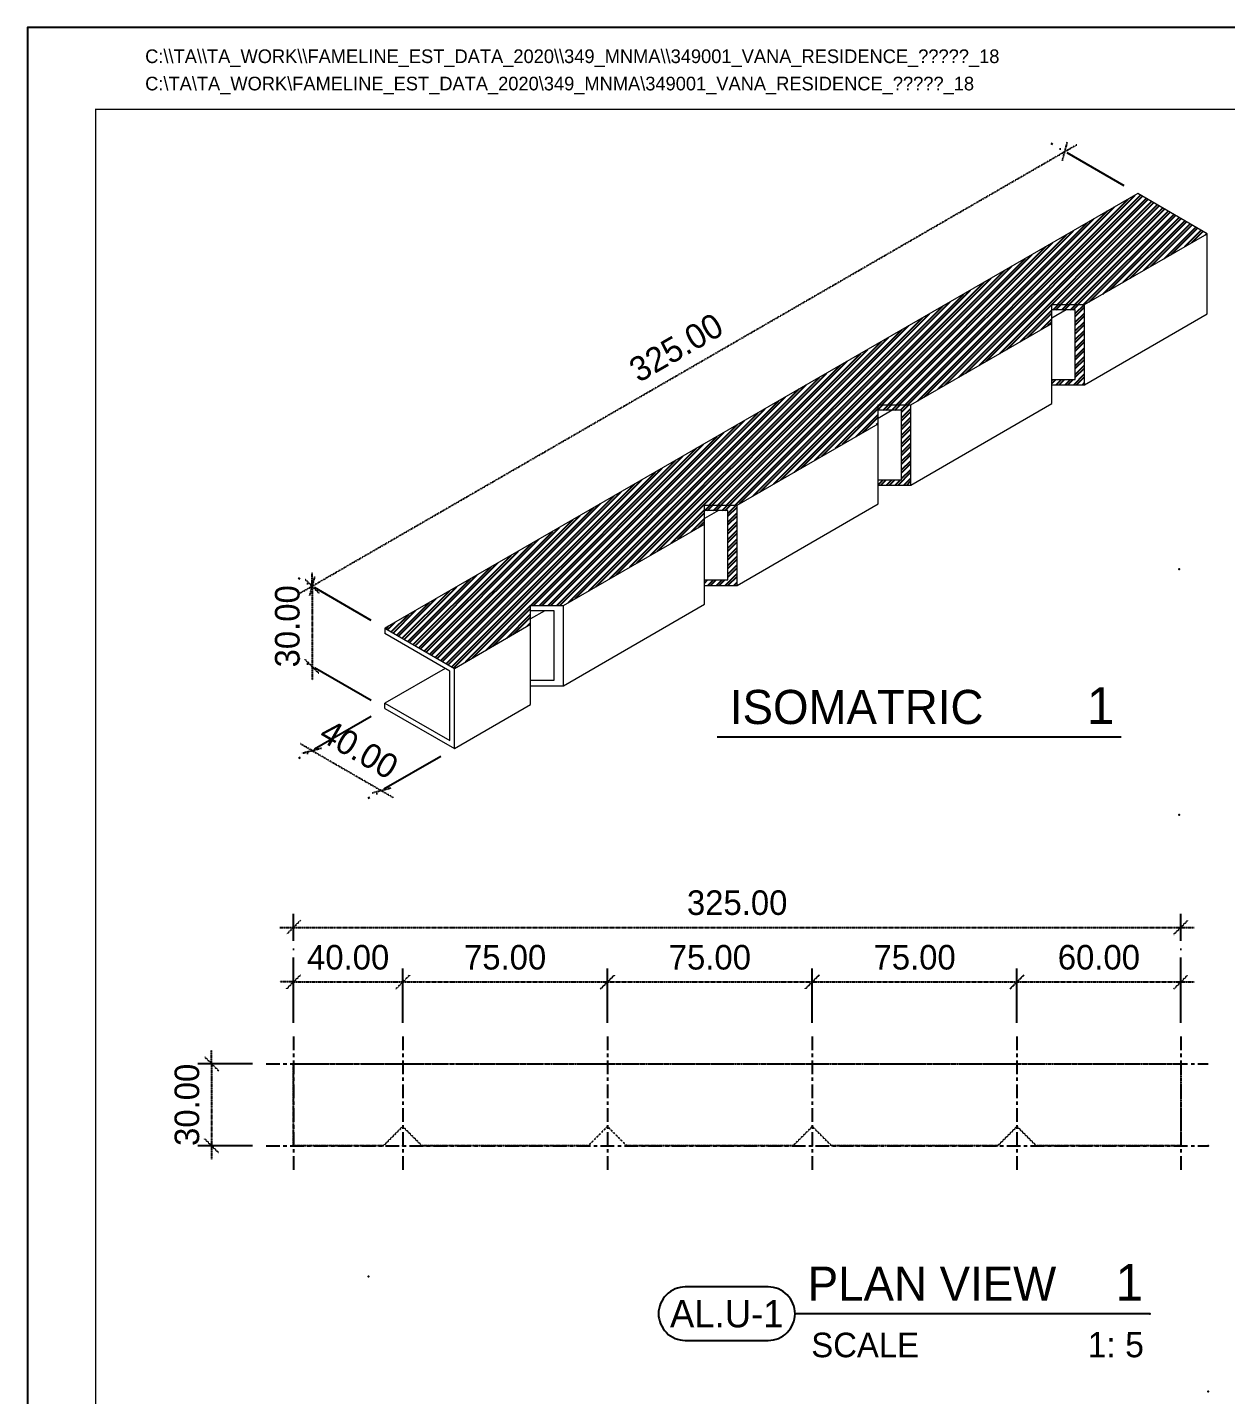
# Model space of a CAD drawing. Header units: millimetres. Extents: x -244126 to 368105, y -173968 to 259060.
# Drawn here: x 12507 to 12946, y 58722 to 59223 of the extents above; entities that cross this region are included whole.
import ezdxf
from ezdxf.enums import TextEntityAlignment as Align

# ---------------------------------------------------------------- set-up
doc = ezdxf.new("R2010")
doc.units = ezdxf.units.MM
doc.header["$MEASUREMENT"] = 0
for name, pattern in [('005_GG_TA_LINE', [13.75, 5, -1.25, 1.25, -1.25, 5]), ('ACAD_ISO04W100', [30, 24, -3, 0, -3]), ('BORDER2', [22.225, 6.35, -3.175, 6.35, -3.175, 0, -3.175]), ('CENTER', [2, 1.25, -0.25, 0.25, -0.25]), ('TA_GL_000.00010', [0.000275, 0.0001, -2.5e-05, 2.5e-05, -2.5e-05, 0.0001]), ('TA_GL_005.00', [13.75, 5, -1.25, 1.25, -1.25, 5])]:
    doc.linetypes.add(name, pattern=pattern)
for name, color, linetype in [('000 - D I M', 6, 'Continuous'), ('000 - GRID', 8, 'CENTER'), ('000 - H A T C H', 8, 'Continuous'), ('000 - L I N E 0.1', 1, 'Continuous'), ('000 - SYMBOL CON', 1, 'Continuous'), ('000 - T E X T', 4, 'Continuous'), ('000 - TITLEBLOCK', 4, 'Continuous')]:
    doc.layers.add(name, color=color, linetype=linetype)
doc.styles.add('Cetury Gothic', font='GOTHIC.TTF')
doc.styles.add('CORDIA', font='cordia.shx')
doc.styles.add('MtXpl_BrowalliaUPC', font='BrowalliaUPC.ttf')
doc.styles.add('TA', font='Cordia New.ttf', dxfattribs={"height": 4.5})
doc.dimstyles.new('DIM E-E', dxfattribs={"dimscale": 2, "dimtxt": 0.18, "dimasz": 0.1, "dimexe": 0.1, "dimexo": 0.1, "dimgap": 0.09, "dimtad": 1, "dimtoh": 1, "dimzin": 0, "dimdsep": 46, "dimtxsty": 'CORDIA', "dimblk": 'OBLIQUE', "dimcen": 0.1, "dimdle": 0.1, "dimclrd": 40, "dimclre": 140, "dimclrt": 3, "dimadec": 0, "dimazin": 0, "dimtfac": 1, "dimtix": 1, "dimtmove": 2, "dimatfit": 3, "dimfxl": 1, "dimtolj": 1, "dimtzin": 0, "dimarcsym": 0})

# ---------------------------------------------------------------- blocks, each defined once
blk = doc.blocks.new('A$C53a49253')
at = {"layer": '000 - H A T C H', "linetype": 'TA_GL_000.00010'}
h = blk.add_hatch(dxfattribs=at)
h.set_pattern_fill('ANSI32', color=8, scale=5)
h.set_pattern_definition([(45, (3639.7947, -5591.2415), (-1.3258252, 1.3258252), []), (45, (3640.6786, -5591.2415), (-1.3258252, 1.3258252), [])])
h.paths.add_polyline_path([(0, 0), (-10, 0), (-10, -1.63), (-2.83, -1.63), (-2.83, -22.86), (-10, -22.86), (-10, -24.49), (0, -24.49)])
blk = doc.blocks.new('A$C32f93418')
at = {"color": 0, "linetype": 'Continuous', "lineweight": 0, "extrusion": (-1.11022e-16, 0.816497, 0.57735)}
for p, q in [((76.68, 257.91), (-153.13, 125.23)), ((97.9, 245.66), (76.68, 257.91)), ((60.47, 224.05), (97.9, 245.66)), ((97.9, 221.17), (97.9, 245.66)), ((50.47, 224.05), (60.47, 224.05)), ((50.47, 218.28), (50.47, 224.05)), ((54.81, 222.42), (50.47, 219.91)), ((57.64, 222.42), (50.47, 222.42)), ((57.64, 201.19), (57.64, 222.42)), ((60.47, 199.56), (60.47, 224.05)), ((7.44, 193.44), (50.47, 218.28)), ((50.47, 193.79), (50.47, 218.28)), ((60.47, 199.56), (97.9, 221.17)), ((50.47, 201.19), (57.64, 201.19)), ((50.47, 199.56), (60.47, 199.56)), ((-2.56, 193.44), (7.44, 193.44)), ((-2.56, 187.66), (-2.56, 193.44)), ((7.44, 168.94), (50.47, 193.79)), ((7.44, 168.94), (7.44, 193.44)), ((1.78, 191.8), (-2.56, 189.3)), ((4.61, 191.8), (-2.56, 191.8)), ((4.61, 170.57), (4.61, 191.8)), ((-45.6, 162.82), (-2.56, 187.66)), ((-2.56, 163.17), (-2.56, 187.66)), ((-2.56, 170.57), (4.61, 170.57)), ((-2.56, 168.94), (7.44, 168.94)), ((-55.6, 162.82), (-45.6, 162.82)), ((-55.6, 157.04), (-55.6, 162.82)), ((-45.6, 138.32), (-2.56, 163.17)), ((-45.6, 138.32), (-45.6, 162.82)), ((-51.25, 161.18), (-55.6, 158.68)), ((-48.42, 161.18), (-55.6, 161.18)), ((-48.42, 139.96), (-48.42, 161.18)), ((-98.63, 132.2), (-55.6, 157.04)), ((-55.6, 132.55), (-55.6, 157.04)), ((-55.6, 139.96), (-48.42, 139.96)), ((-55.6, 138.32), (-45.6, 138.32)), ((-108.63, 132.2), (-98.63, 132.2)), ((-108.63, 126.43), (-108.63, 132.2)), ((-104.29, 130.57), (-108.63, 128.06)), ((-101.46, 130.57), (-108.63, 130.57)), ((-101.46, 109.34), (-101.46, 130.57)), ((-98.63, 107.7), (-55.6, 132.55)), ((-98.63, 107.7), (-98.63, 132.2)), ((-153.13, 125.23), (-153.13, 123.6)), ((-153.13, 125.23), (-131.91, 112.98)), ((-131.91, 112.98), (-108.63, 126.43)), ((-108.63, 101.93), (-108.63, 126.43)), ((-133.33, 112.17), (-153.13, 123.6)), ((-134.74, 112.98), (-153.13, 102.37)), ((-131.91, 88.49), (-131.91, 112.98)), ((-133.33, 90.94), (-133.33, 112.17)), ((-108.63, 109.34), (-101.46, 109.34)), ((-108.63, 107.7), (-98.63, 107.7)), ((-153.13, 102.37), (-133.33, 90.94)), ((-153.13, 100.73), (-153.13, 102.37)), ((-153.13, 100.73), (-131.91, 88.49)), ((-131.91, 88.49), (-108.63, 101.93))]:
    blk.add_line(p, q, dxfattribs=at)
blk = doc.blocks.new('_Oblique')
at = {"color": 0, "linetype": 'ByBlock', "lineweight": -2}
blk.add_line((-0.5, -0.5), (0.5, 0.5), dxfattribs=at)
blk = doc.blocks.new('*D4416')
at = {"layer": '000 - D I M', "color": 40, "linetype": 'TA_GL_000.00010', "lineweight": -2, "transparency": 16777216}
blk.add_line((12607.03, 59015.65), (12891.46, 59179.87), dxfattribs=at)
at = {"layer": '000 - D I M', "color": 140, "linetype": 'ACAD_ISO04W100', "lineweight": -2, "transparency": 16777216}
for p, q in [((12908.8, 59164.85), (12882.13, 59180.25)), ((12633.03, 59005.63), (12606.36, 59021.04))]:
    blk.add_line(p, q, dxfattribs=at)
at = {"layer": 'Defpoints', "color": 0, "linetype": 'TA_GL_000.00010', "transparency": 16777216}
for p in [(12887.13, 59177.37), (12913.8, 59161.96), (12638.03, 59002.75)]:
    blk.add_point(p, dxfattribs=at)
at = {"layer": '000 - D I M', "color": 40, "linetype": 'TA_GL_000.00010', "lineweight": -2, "transparency": 16777216, "xscale": 5, "yscale": 5, "zscale": 5}
for p, rotation in [((12887.13, 59177.37), 30.0000000000004), ((12611.36, 59018.15), 210.0000000000004)]:
    blk.add_blockref('_Oblique', p, dxfattribs=dict(at, rotation=rotation))
at = {"layer": '000 - D I M', "color": 3, "linetype": 'TA_GL_000.00010', "transparency": 16777216, "insert": (12744.74, 59105.55), "char_height": 9, "attachment_point": 5, "rotation": 30, "style": 'CORDIA'}
blk.add_mtext('\\A1;325.00', dxfattribs=at)
blk = doc.blocks.new('*D4417')
at = {"layer": '000 - D I M', "color": 40, "linetype": 'TA_GL_000.00010', "lineweight": -2, "transparency": 16777216}
for p, q in [((12611.36, 59018.15), (12611.36, 59023.15)), ((12611.36, 59018.15), (12611.36, 58988.75)), ((12611.36, 58988.75), (12611.36, 58983.75))]:
    blk.add_line(p, q, dxfattribs=at)
at = {"layer": '000 - D I M', "color": 140, "linetype": 'ACAD_ISO04W100', "lineweight": -2, "transparency": 16777216}
for p, q in [((12633.03, 59005.63), (12606.36, 59021.04)), ((12633.03, 58976.24), (12606.36, 58991.64))]:
    blk.add_line(p, q, dxfattribs=at)
at = {"layer": 'Defpoints', "color": 0, "linetype": 'TA_GL_000.00010', "transparency": 16777216}
for p in [(12638.03, 59002.75), (12611.36, 58988.75), (12638.03, 58973.35)]:
    blk.add_point(p, dxfattribs=at)
at = {"layer": '000 - D I M', "color": 40, "linetype": 'TA_GL_000.00010', "lineweight": -2, "transparency": 16777216, "xscale": 5, "yscale": 5, "zscale": 5}
for p, rotation in [((12611.36, 59018.15), 270), ((12611.36, 58988.75), 90)]:
    blk.add_blockref('_Oblique', p, dxfattribs=dict(at, rotation=rotation))
at = {"layer": '000 - D I M', "color": 3, "linetype": 'TA_GL_000.00010', "transparency": 16777216, "insert": (12602.36, 59003.45), "char_height": 9, "attachment_point": 5, "rotation": 90, "style": 'CORDIA'}
blk.add_mtext('\\A1;30.00', dxfattribs=at)
blk = doc.blocks.new('*D4418')
at = {"layer": '000 - D I M', "color": 140, "linetype": 'ACAD_ISO04W100', "lineweight": -2, "transparency": 16777216}
for p, q in [((12633.03, 58970.47), (12606.36, 58955.06)), ((12658.49, 58955.77), (12631.81, 58940.37))]:
    blk.add_line(p, q, dxfattribs=at)
at = {"layer": '000 - D I M', "color": 40, "linetype": 'TA_GL_000.00010', "lineweight": -2, "transparency": 16777216}
for p, q in [((12611.36, 58957.95), (12607.03, 58960.45)), ((12611.36, 58957.95), (12636.81, 58943.25)), ((12636.81, 58943.25), (12641.14, 58940.75))]:
    blk.add_line(p, q, dxfattribs=at)
at = {"layer": 'Defpoints', "color": 0, "linetype": 'TA_GL_000.00010', "transparency": 16777216}
for p in [(12638.03, 58973.35), (12663.49, 58958.66), (12636.81, 58943.25)]:
    blk.add_point(p, dxfattribs=at)
at = {"layer": '000 - D I M', "color": 40, "linetype": 'TA_GL_000.00010', "lineweight": -2, "transparency": 16777216, "xscale": 5, "yscale": 5, "zscale": 5}
for p, rotation in [((12611.36, 58957.95), 330.000000000002), ((12636.81, 58943.25), 150.000000000002)]:
    blk.add_blockref('_Oblique', p, dxfattribs=dict(at, rotation=rotation))
at = {"layer": '000 - D I M', "color": 3, "linetype": 'TA_GL_000.00010', "transparency": 16777216, "insert": (12628.58, 58958.4), "char_height": 9, "attachment_point": 5, "rotation": 330, "style": 'CORDIA'}
blk.add_mtext('\\A1;40.00', dxfattribs=at)
blk = doc.blocks.new('A$Cfd196da9')
at = {"color": 0, "linetype": 'ByBlock', "const_width": 0.1}
blk.add_lwpolyline([(-143.5, -98), (96.5, -98), (96.5, 99), (-143.5, 99)], close=True, dxfattribs=at)
blk = doc.blocks.new('*U1676')
at = {"linetype": '005_GG_TA_LINE'}
blk.add_point((125, 592.5), dxfattribs=at)
at = {"layer": '000 - L I N E 0.1', "color": 21, "linetype": 'Continuous'}
blk.add_lwpolyline([(35.6, 1050), (0, 1050), (0, 1014.4)], dxfattribs=at)
at = {"layer": '000 - TITLEBLOCK', "color": 250}
blk.add_lwpolyline([(0, 0), (1485, 0), (1485, 1050), (0, 1050)], close=True, dxfattribs=at)
at = {"layer": '000 - T E X T', "color": 3, "xscale": 5, "yscale": 5, "zscale": 5}
blk.add_blockref('A$Cfd196da9', (742.5, 525), dxfattribs=at)
at = {"color": 4, "style": 'TA'}
blk.add_attdef('PAPER_SIZE', text='', height=6.25, dxfattribs=at).set_placement((1421.5, 24.94), align=Align.MIDDLE_RIGHT)
blk.add_attdef('SCALE_SIZE', text='', height=6.25, dxfattribs=at).set_placement((1433.78, 25.07), align=Align.MIDDLE_LEFT)
at = {"layer": '000 - T E X T', "color": 250, "style": 'TA'}
for tag, height, p in [('SUPERLINK', 5, (43.16, 1039.41)), ('NAMEFILE', 5, (43.16, 1029.41)), ('SC', 100, (8.41, 938.03))]:
    blk.add_attdef(tag, text='', height=height, dxfattribs=at).set_placement(p, align=Align.MIDDLE_LEFT)
at = {"layer": '000 - T E X T', "color": 4, "style": 'TA'}
for tag, height, p in [('NAME_JOB_1', 5, (1309.16, 845.63)), ('NAME_JOB_2', 5, (1309.16, 834.72)), ('NAME_PROJECT_1', 7.5, (1234.52, 797.42)), ('NAME_PROJECT_2', 7.5, (1234.52, 778.92)), ('NAME_PROJECT_3', 7.5, (1234.52, 760.42)), ('CODE_VALUE_1', 4.75, (1302.87, 722.8)), ('CODE_VALUE_2', 4.75, (1302.87, 707.8)), ('PART_NAME_VALUE_1', 4.75, (1302.87, 689.69)), ('PART_NAME_VALUE_2', 4.75, (1302.87, 674.69)), ('PART_NAME_VALUE_3', 4.75, (1302.87, 659.69)), ('MATTERIAL_VALUE_1', 9, (1304.89, 642.26)), ('SPEC_VALUE', 9, (1304.89, 621.71)), ('THICKNESS_VALUE', 9, (1304.89, 601.32)), ('COATING_VALUE_1', 9, (1304.89, 581.25)), ('COATING_VALUE_2', 9, (1304.89, 561.18)), ('NAME_TITLE_1', 6, (1236.27, 194.04)), ('NAME_TITLE_2', 6, (1236.27, 177.39)), ('NAME_TITLE_3', 6, (1236.27, 160.74)), ('DRAWING_NO1', 6, (1236.53, 82.29)), ('DRAWING_NO2', 6, (1236.53, 62.29))]:
    blk.add_attdef(tag, text='', height=height, dxfattribs=at).set_placement(p, align=Align.MIDDLE_LEFT)
for tag, p in [('NAME_DAFT', (1383.53, 340.54)), ('NAME_CHECKED', (1383.53, 306.49)), ('NAME_DESIGNER', (1383.53, 273.03)), ('NAME_DESIGN_MGR', (1383.53, 237.79))]:
    blk.add_attdef(tag, text='', height=9, dxfattribs=at).set_placement(p, align=Align.MIDDLE_CENTER)
for tag, p, height in [('REV', (1383.82, 125.62), 9.38), ('NAME_REMARK', (138.21, 43.26), 10)]:
    blk.add_attdef(tag, p, '', height=height, dxfattribs=at)
at = {"layer": '000 - T E X T', "color": 4, "style": 'Cetury Gothic'}
for tag, p in [('SHEET_NO.', (1403.95, 84.99)), ('TOTAL_SHEET_NO.', (1402.41, 44.1))]:
    blk.add_attdef(tag, text='', height=9, dxfattribs=at).set_placement(p, align=Align.CENTER)
blk = doc.blocks.new('*D4391')
at = {"layer": '000 - D I M', "color": 40, "linetype": 'TA_GL_000.00010', "lineweight": -2, "transparency": 16777216}
for p, q in [((12574.59, 58843.17), (12574.59, 58848.17)), ((12574.59, 58843.17), (12574.59, 58813.17)), ((12574.59, 58813.17), (12574.59, 58808.17))]:
    blk.add_line(p, q, dxfattribs=at)
at = {"layer": '000 - D I M', "color": 140, "linetype": 'ACAD_ISO04W100', "lineweight": -2, "transparency": 16777216}
for p, q in [((12589.59, 58843.17), (12569.59, 58843.17)), ((12589.59, 58813.17), (12569.59, 58813.17))]:
    blk.add_line(p, q, dxfattribs=at)
at = {"layer": 'Defpoints', "color": 0, "linetype": 'TA_GL_000.00010', "transparency": 16777216}
for p in [(12594.59, 58843.17), (12574.59, 58813.17), (12594.59, 58813.17)]:
    blk.add_point(p, dxfattribs=at)
at = {"layer": '000 - D I M', "color": 40, "linetype": 'TA_GL_000.00010', "lineweight": -2, "transparency": 16777216, "xscale": 5, "yscale": 5, "zscale": 5}
for p, rotation in [((12574.59, 58843.17), 270), ((12574.59, 58813.17), 90)]:
    blk.add_blockref('_Oblique', p, dxfattribs=dict(at, rotation=rotation))
at = {"layer": '000 - D I M', "color": 3, "linetype": 'TA_GL_000.00010', "transparency": 16777216, "insert": (12565.59, 58828.17), "char_height": 9, "attachment_point": 5, "rotation": 90, "style": 'CORDIA'}
blk.add_mtext('\\A1;30.00', dxfattribs=at)
blk = doc.blocks.new('*D4392')
at = {"layer": '000 - D I M', "color": 140, "linetype": 'ACAD_ISO04W100', "lineweight": -2, "transparency": 16777216}
for p, q in [((12604.59, 58858.17), (12604.59, 58878.17)), ((12644.59, 58858.17), (12644.59, 58878.17))]:
    blk.add_line(p, q, dxfattribs=at)
at = {"layer": '000 - D I M', "color": 40, "linetype": 'TA_GL_000.00010', "lineweight": -2, "transparency": 16777216}
for p, q in [((12604.59, 58873.17), (12599.59, 58873.17)), ((12604.59, 58873.17), (12644.59, 58873.17)), ((12644.59, 58873.17), (12649.59, 58873.17))]:
    blk.add_line(p, q, dxfattribs=at)
at = {"layer": 'Defpoints', "color": 0, "linetype": 'TA_GL_000.00010', "transparency": 16777216}
for p in [(12644.59, 58873.17), (12604.59, 58853.17), (12644.59, 58853.17)]:
    blk.add_point(p, dxfattribs=at)
at = {"layer": '000 - D I M', "color": 40, "linetype": 'TA_GL_000.00010', "lineweight": -2, "transparency": 16777216, "xscale": 5, "yscale": 5, "zscale": 5}
blk.add_blockref('_Oblique', (12604.59, 58873.17), dxfattribs=at)
at = {"layer": '000 - D I M', "color": 40, "linetype": 'TA_GL_000.00010', "lineweight": -2, "transparency": 16777216, "xscale": 5, "yscale": 5, "zscale": 5, "rotation": 180}
blk.add_blockref('_Oblique', (12644.59, 58873.17), dxfattribs=at)
at = {"layer": '000 - D I M', "color": 3, "linetype": 'TA_GL_000.00010', "transparency": 16777216, "insert": (12624.59, 58882.17), "char_height": 9, "attachment_point": 5, "style": 'CORDIA'}
blk.add_mtext('\\A1;40.00', dxfattribs=at)
blk = doc.blocks.new('*D4393')
at = {"layer": '000 - D I M', "color": 140, "linetype": 'ACAD_ISO04W100', "lineweight": -2, "transparency": 16777216}
for p, q in [((12644.59, 58858.17), (12644.59, 58878.17)), ((12719.59, 58858.17), (12719.59, 58878.17))]:
    blk.add_line(p, q, dxfattribs=at)
at = {"layer": '000 - D I M', "color": 40, "linetype": 'TA_GL_000.00010', "lineweight": -2, "transparency": 16777216}
blk.add_line((12639.59, 58873.17), (12724.59, 58873.17), dxfattribs=at)
at = {"layer": 'Defpoints', "color": 0, "linetype": 'TA_GL_000.00010', "transparency": 16777216}
for p in [(12719.59, 58873.17), (12644.59, 58853.17), (12719.59, 58853.17)]:
    blk.add_point(p, dxfattribs=at)
at = {"layer": '000 - D I M', "color": 40, "linetype": 'TA_GL_000.00010', "lineweight": -2, "transparency": 16777216, "xscale": 5, "yscale": 5, "zscale": 5, "rotation": 180}
blk.add_blockref('_Oblique', (12644.59, 58873.17), dxfattribs=at)
at = {"layer": '000 - D I M', "color": 40, "linetype": 'TA_GL_000.00010', "lineweight": -2, "transparency": 16777216, "xscale": 5, "yscale": 5, "zscale": 5}
blk.add_blockref('_Oblique', (12719.59, 58873.17), dxfattribs=at)
at = {"layer": '000 - D I M', "color": 3, "linetype": 'TA_GL_000.00010', "transparency": 16777216, "insert": (12682.09, 58882.17), "char_height": 9, "attachment_point": 5, "style": 'CORDIA'}
blk.add_mtext('\\A1;75.00', dxfattribs=at)
blk = doc.blocks.new('*D4394')
at = {"layer": '000 - D I M', "color": 140, "linetype": 'ACAD_ISO04W100', "lineweight": -2, "transparency": 16777216}
for p, q in [((12719.59, 58858.17), (12719.59, 58878.17)), ((12794.59, 58858.17), (12794.59, 58878.17))]:
    blk.add_line(p, q, dxfattribs=at)
at = {"layer": '000 - D I M', "color": 40, "linetype": 'TA_GL_000.00010', "lineweight": -2, "transparency": 16777216}
blk.add_line((12714.59, 58873.17), (12799.59, 58873.17), dxfattribs=at)
at = {"layer": 'Defpoints', "color": 0, "linetype": 'TA_GL_000.00010', "transparency": 16777216}
for p in [(12794.59, 58873.17), (12719.59, 58853.17), (12794.59, 58853.17)]:
    blk.add_point(p, dxfattribs=at)
at = {"layer": '000 - D I M', "color": 40, "linetype": 'TA_GL_000.00010', "lineweight": -2, "transparency": 16777216, "xscale": 5, "yscale": 5, "zscale": 5, "rotation": 180}
blk.add_blockref('_Oblique', (12719.59, 58873.17), dxfattribs=at)
at = {"layer": '000 - D I M', "color": 40, "linetype": 'TA_GL_000.00010', "lineweight": -2, "transparency": 16777216, "xscale": 5, "yscale": 5, "zscale": 5}
blk.add_blockref('_Oblique', (12794.59, 58873.17), dxfattribs=at)
at = {"layer": '000 - D I M', "color": 3, "linetype": 'TA_GL_000.00010', "transparency": 16777216, "insert": (12757.09, 58882.17), "char_height": 9, "attachment_point": 5, "style": 'CORDIA'}
blk.add_mtext('\\A1;75.00', dxfattribs=at)
blk = doc.blocks.new('*D4395')
at = {"layer": '000 - D I M', "color": 140, "linetype": 'ACAD_ISO04W100', "lineweight": -2, "transparency": 16777216}
for p, q in [((12794.59, 58858.17), (12794.59, 58878.17)), ((12869.59, 58858.17), (12869.59, 58878.17))]:
    blk.add_line(p, q, dxfattribs=at)
at = {"layer": '000 - D I M', "color": 40, "linetype": 'TA_GL_000.00010', "lineweight": -2, "transparency": 16777216}
blk.add_line((12789.59, 58873.17), (12874.59, 58873.17), dxfattribs=at)
at = {"layer": 'Defpoints', "color": 0, "linetype": 'TA_GL_000.00010', "transparency": 16777216}
for p in [(12869.59, 58873.17), (12794.59, 58853.17), (12869.59, 58853.17)]:
    blk.add_point(p, dxfattribs=at)
at = {"layer": '000 - D I M', "color": 40, "linetype": 'TA_GL_000.00010', "lineweight": -2, "transparency": 16777216, "xscale": 5, "yscale": 5, "zscale": 5, "rotation": 180}
blk.add_blockref('_Oblique', (12794.59, 58873.17), dxfattribs=at)
at = {"layer": '000 - D I M', "color": 40, "linetype": 'TA_GL_000.00010', "lineweight": -2, "transparency": 16777216, "xscale": 5, "yscale": 5, "zscale": 5}
blk.add_blockref('_Oblique', (12869.59, 58873.17), dxfattribs=at)
at = {"layer": '000 - D I M', "color": 3, "linetype": 'TA_GL_000.00010', "transparency": 16777216, "insert": (12832.09, 58882.17), "char_height": 9, "attachment_point": 5, "style": 'CORDIA'}
blk.add_mtext('\\A1;75.00', dxfattribs=at)
blk = doc.blocks.new('*D4396')
at = {"layer": '000 - D I M', "color": 140, "linetype": 'ACAD_ISO04W100', "lineweight": -2, "transparency": 16777216}
for p, q in [((12869.59, 58858.17), (12869.59, 58878.17)), ((12929.59, 58858.17), (12929.59, 58878.17))]:
    blk.add_line(p, q, dxfattribs=at)
at = {"layer": '000 - D I M', "color": 40, "linetype": 'TA_GL_000.00010', "lineweight": -2, "transparency": 16777216}
blk.add_line((12864.59, 58873.17), (12934.59, 58873.17), dxfattribs=at)
at = {"layer": 'Defpoints', "color": 0, "linetype": 'TA_GL_000.00010', "transparency": 16777216}
for p in [(12929.59, 58873.17), (12869.59, 58853.17), (12929.59, 58853.17)]:
    blk.add_point(p, dxfattribs=at)
at = {"layer": '000 - D I M', "color": 40, "linetype": 'TA_GL_000.00010', "lineweight": -2, "transparency": 16777216, "xscale": 5, "yscale": 5, "zscale": 5, "rotation": 180}
blk.add_blockref('_Oblique', (12869.59, 58873.17), dxfattribs=at)
at = {"layer": '000 - D I M', "color": 40, "linetype": 'TA_GL_000.00010', "lineweight": -2, "transparency": 16777216, "xscale": 5, "yscale": 5, "zscale": 5}
blk.add_blockref('_Oblique', (12929.59, 58873.17), dxfattribs=at)
at = {"layer": '000 - D I M', "color": 3, "linetype": 'TA_GL_000.00010', "transparency": 16777216, "insert": (12899.59, 58882.17), "char_height": 9, "attachment_point": 5, "style": 'CORDIA'}
blk.add_mtext('\\A1;60.00', dxfattribs=at)
blk = doc.blocks.new('*D4397')
at = {"layer": '000 - D I M', "color": 140, "linetype": 'ACAD_ISO04W100', "lineweight": -2, "transparency": 16777216}
for p, q in [((12604.59, 58858.17), (12604.59, 58898.17)), ((12929.59, 58858.17), (12929.59, 58898.17))]:
    blk.add_line(p, q, dxfattribs=at)
at = {"layer": '000 - D I M', "color": 40, "linetype": 'TA_GL_000.00010', "lineweight": -2, "transparency": 16777216}
blk.add_line((12599.59, 58893.17), (12934.59, 58893.17), dxfattribs=at)
at = {"layer": 'Defpoints', "color": 0, "linetype": 'TA_GL_000.00010', "transparency": 16777216}
for p in [(12929.59, 58893.17), (12604.59, 58853.17), (12929.59, 58853.17)]:
    blk.add_point(p, dxfattribs=at)
at = {"layer": '000 - D I M', "color": 40, "linetype": 'TA_GL_000.00010', "lineweight": -2, "transparency": 16777216, "xscale": 5, "yscale": 5, "zscale": 5, "rotation": 180}
blk.add_blockref('_Oblique', (12604.59, 58893.17), dxfattribs=at)
at = {"layer": '000 - D I M', "color": 40, "linetype": 'TA_GL_000.00010', "lineweight": -2, "transparency": 16777216, "xscale": 5, "yscale": 5, "zscale": 5}
blk.add_blockref('_Oblique', (12929.59, 58893.17), dxfattribs=at)
at = {"layer": '000 - D I M', "color": 3, "linetype": 'TA_GL_000.00010', "transparency": 16777216, "insert": (12767.09, 58902.17), "char_height": 9, "attachment_point": 5, "style": 'CORDIA'}
blk.add_mtext('\\A1;325.00', dxfattribs=at)
blk = doc.blocks.new('*U878')
at = {"color": 4}
blk.add_line((-4.26, 5.7), (-33.85, 5.7), dxfattribs=at)
at = {"linetype": 'TA_GL_000.00010'}
blk.add_point((0, 18), dxfattribs=at)
blk.add_point((0, 0))
at = {"color": 0, "style": 'TA'}
for tag, p in [('HEADING2', (-32.92, 10.65)), ('HEADING', (-32.92, 6.65))]:
    blk.add_attdef(tag, p, '', height=2.5, dxfattribs=at)
blk.add_attdef('LO', text='', height=2.7, dxfattribs=at).set_placement((-4.76, 6.65), align=Align.RIGHT)
blk = doc.blocks.new('*U875')
at = {"color": 4}
blk.add_line((-4.26, 5.7), (-30.26, 5.7), dxfattribs=at)
at = {"linetype": 'TA_GL_000.00010'}
blk.add_point((0, 18), dxfattribs=at)
for p in [(-4.26, 5.7), (0, 0)]:
    blk.add_point(p)
at = {"layer": '000 - SYMBOL CON', "color": 0, "linetype": 'ByBlock'}
blk.add_lwpolyline([(-38.3, 7.66, 0.414214), (-40.26, 5.7, 0.414214), (-38.3, 3.74), (-32.22, 3.74, 0.414214), (-30.26, 5.7, 0.414214), (-32.22, 7.66)], format="xyb", close=True, dxfattribs=at)
at = {"color": 4, "linetype": 'BORDER2', "style": 'Cetury Gothic'}
blk.add_text('SCALE', height=1.8, dxfattribs=at).set_placement((-29.07, 2.51))
at = {"color": 0, "style": 'TA'}
for tag, p in [('HEADING2', (-29.33, 10.65)), ('HEADING', (-29.33, 6.65))]:
    blk.add_attdef(tag, p, '', height=2.5, dxfattribs=at)
for tag, height, p in [('LO', 2.7, (-4.76, 6.65)), ('SC', 1.85, (-4.7, 2.51))]:
    blk.add_attdef(tag, text='', height=height, dxfattribs=at).set_placement(p, align=Align.RIGHT)
at = {"layer": '000 - T E X T', "color": 0, "style": 'MtXpl_BrowalliaUPC'}
blk.add_attdef('NO.CODE', text='', height=2, dxfattribs=at).set_placement((-35.26, 5.7), align=Align.MIDDLE_CENTER)
blk = doc.blocks.new('*U441')
at = {"color": 3}
blk.add_point((0, -30), dxfattribs=at)
at = {"layer": '000 - GRID', "color": 0, "linetype": 'ByBlock'}
blk.add_line((0, 10), (0, -40), dxfattribs=at)
at = {"layer": '000 - GRID', "color": 0}
blk.add_point((0, 0), dxfattribs=at)
at = {"style": 'TA', "flags": 1}
blk.add_attdef('LOCATION', (6, 6), '', height=4.5, dxfattribs=at)
blk = doc.blocks.new('*U433')
at = {"color": 3}
blk.add_point((0, -325), dxfattribs=at)
at = {"layer": '000 - GRID', "color": 0, "linetype": 'ByBlock'}
blk.add_line((0, 10), (0, -335), dxfattribs=at)
at = {"layer": '000 - GRID', "color": 0}
blk.add_point((0, 0), dxfattribs=at)
at = {"style": 'TA', "flags": 1}
blk.add_attdef('LOCATION', (6, 6), '', height=4.5, dxfattribs=at)

msp = doc.modelspace()

# ---------------------------------------------------------------- hatches: boundary and pattern name
at = {"layer": '000 - H A T C H', "linetype": 'TA_GL_000.00010'}
h = msp.add_hatch(dxfattribs=at)
h.set_pattern_fill('ANSI32', color=8, scale=6)
h.set_pattern_definition([(45, (17071.1835, 52301.62), (-1.59099026, 1.59099026), []), (45, (17072.2441, 52301.62), (-1.59099026, 1.59099026), [])])
h.paths.add_polyline_path([(12913.8045, 59161.96351), (12638.03285, 59002.74667), (12663.4887, 58988.04974), (12691.42982, 59004.18155), (12691.42982, 59011.10976), (12703.42982, 59011.10976), (12755.06943, 59040.9239), (12755.06943, 59047.8521), (12767.06943, 59047.8521), (12818.70904, 59077.66624), (12818.70904, 59084.59445), (12830.70904, 59084.59445), (12882.34865, 59114.40859), (12882.34865, 59121.33679), (12894.34865, 59121.33679), (12939.26034, 59147.26657)])

# ---------------------------------------------------------------- linework, layer by layer
at = {"color": 3, "linetype": 'TA_GL_000.00010'}
msp.add_lwpolyline([(12726.65834, 58813.1689), (12719.58727, 58820.23997), (12712.5162, 58813.1689), (12651.65834, 58813.1689), (12644.58727, 58820.23997), (12637.5162, 58813.1689), (12604.58727, 58813.1689), (12604.58727, 58843.1689), (12929.58727, 58843.1689), (12929.58727, 58813.1689), (12876.65834, 58813.1689), (12869.58727, 58820.23997), (12862.5162, 58813.1689), (12801.65834, 58813.1689), (12794.58727, 58820.23997), (12787.5162, 58813.1689)], close=True, dxfattribs=at)

# ---------------------------------------------------------------- block references
ref = msp.add_blockref('*U1676', (12507.08575, 58172.84828))
ref.add_attrib('SUPERLINK', 'C:\\\\TA\\\\TA_WORK\\\\FAMELINE_EST_DATA_2020\\\\349_MNMA\\\\349001_VANA_RESIDENCE_วัชรพล_18', dxfattribs={"layer": '000 - T E X T', "color": 250, "height": 5, "style": 'TA'}).set_placement((12550.24734, 59212.26163), align=Align.MIDDLE_LEFT)
ref.add_attrib('NAMEFILE', 'C:\\TA\\TA_WORK\\FAMELINE_EST_DATA_2020\\349_MNMA\\349001_VANA_RESIDENCE_วัชรพล_18', dxfattribs={"layer": '000 - T E X T', "color": 250, "height": 5, "style": 'TA'}).set_placement((12550.24734, 59202.26053), align=Align.MIDDLE_LEFT)
at = {"color": 3, "xscale": 1.2, "yscale": 1.2, "zscale": 1.2}
msp.add_blockref('A$C32f93418', (12821.78471, 58852.47092), dxfattribs=at)
at = {"linetype": 'TA_GL_000.00010', "xscale": 1.2, "yscale": 1.2, "zscale": 1.2}
for p in [(12894.34865, 59121.33679), (12830.70904, 59084.59445), (12767.06943, 59047.8521)]:
    msp.add_blockref('A$C53a49253', p, dxfattribs=at)
at = {"layer": '000 - GRID', "linetype": 'TA_GL_005.00'}
for p in [(12604.58727, 58843.1689), (12644.58727, 58843.1689), (12719.58727, 58843.1689), (12794.58727, 58843.1689), (12869.58727, 58843.1689), (12929.58727, 58843.1689)]:
    msp.add_blockref('*U441', p, dxfattribs=at)
at = {"layer": '000 - GRID', "linetype": 'TA_GL_005.00', "rotation": 90}
for p in [(12604.58727, 58843.1689), (12604.58727, 58813.1689)]:
    msp.add_blockref('*U433', p, dxfattribs=at)
at = {"layer": '000 - T E X T', "xscale": 5, "yscale": 5, "zscale": 5}
for name, p, values in [('*U878', (12929.02756, 58934.40621), {'HEADING': 'ISOMATRIC', 'LO': '1'}), ('*U875', (12939.58727, 58723.1689), {'NO.CODE': 'AL.U-1', 'HEADING': 'PLAN VIEW', 'LO': '1', 'SC': '1: 5'})]:
    msp.add_blockref(name, p, dxfattribs=at).add_auto_attribs(values)

# ---------------------------------------------------------------- dimensions: what is measured, and where the dimension line sits
at = {"layer": '000 - D I M', "linetype": 'TA_GL_000.00010'}
for p1, p2, distance, text, picture, middle in [((12638.03285, 59002.74667), (12913.8045, 59161.96351), 26.67689, '325.00', '*D4416', (12744.74179, 59105.55123)), ((12638.03285, 59002.74667), (12638.03285, 58973.3528), -26.67689, '30.00', '*D4417', (12602.35596, 59003.45164)), ((12638.03285, 58973.3528), (12663.4887, 58958.65586), -26.67689, '40.00', '*D4418', (12628.58389, 58958.39665))]:
    dim = msp.add_aligned_dim(p1=p1, p2=p2, distance=distance, text=text, dimstyle='DIM E-E', override={"dimscale": 50}, dxfattribs=at)
    dim.commit()
    dim.dimension.update_dxf_attribs({"geometry": picture, "text_midpoint": middle})
for base, p1, p2, picture, middle in [((12929.58727, 58893.1689), (12604.58727, 58853.1689), (12929.58727, 58853.1689), '*D4397', (12767.08727, 58902.1689)), ((12644.58727, 58873.1689), (12604.58727, 58853.1689), (12644.58727, 58853.1689), '*D4392', (12624.58727, 58882.1689)), ((12719.58727, 58873.1689), (12644.58727, 58853.1689), (12719.58727, 58853.1689), '*D4393', (12682.08727, 58882.1689)), ((12794.58727, 58873.1689), (12719.58727, 58853.1689), (12794.58727, 58853.1689), '*D4394', (12757.08727, 58882.1689)), ((12869.58727, 58873.1689), (12794.58727, 58853.1689), (12869.58727, 58853.1689), '*D4395', (12832.08727, 58882.1689)), ((12929.58727, 58873.1689), (12869.58727, 58853.1689), (12929.58727, 58853.1689), '*D4396', (12899.58727, 58882.1689))]:
    dim = msp.add_linear_dim(base=base, p1=p1, p2=p2, dimstyle='DIM E-E', override={"dimscale": 50}, dxfattribs=at)
    dim.commit()
    dim.dimension.update_dxf_attribs({"geometry": picture, "text_midpoint": middle})
dim = msp.add_linear_dim(base=(12574.58727, 58813.1689), p1=(12594.58727, 58843.1689), p2=(12594.58727, 58813.1689), angle=90, dimstyle='DIM E-E', override={"dimscale": 50}, dxfattribs=at)
dim.commit()
dim.dimension.update_dxf_attribs({"geometry": '*D4391', "text_midpoint": (12565.58727, 58828.1689)})

doc.saveas('drawing.dxf')
